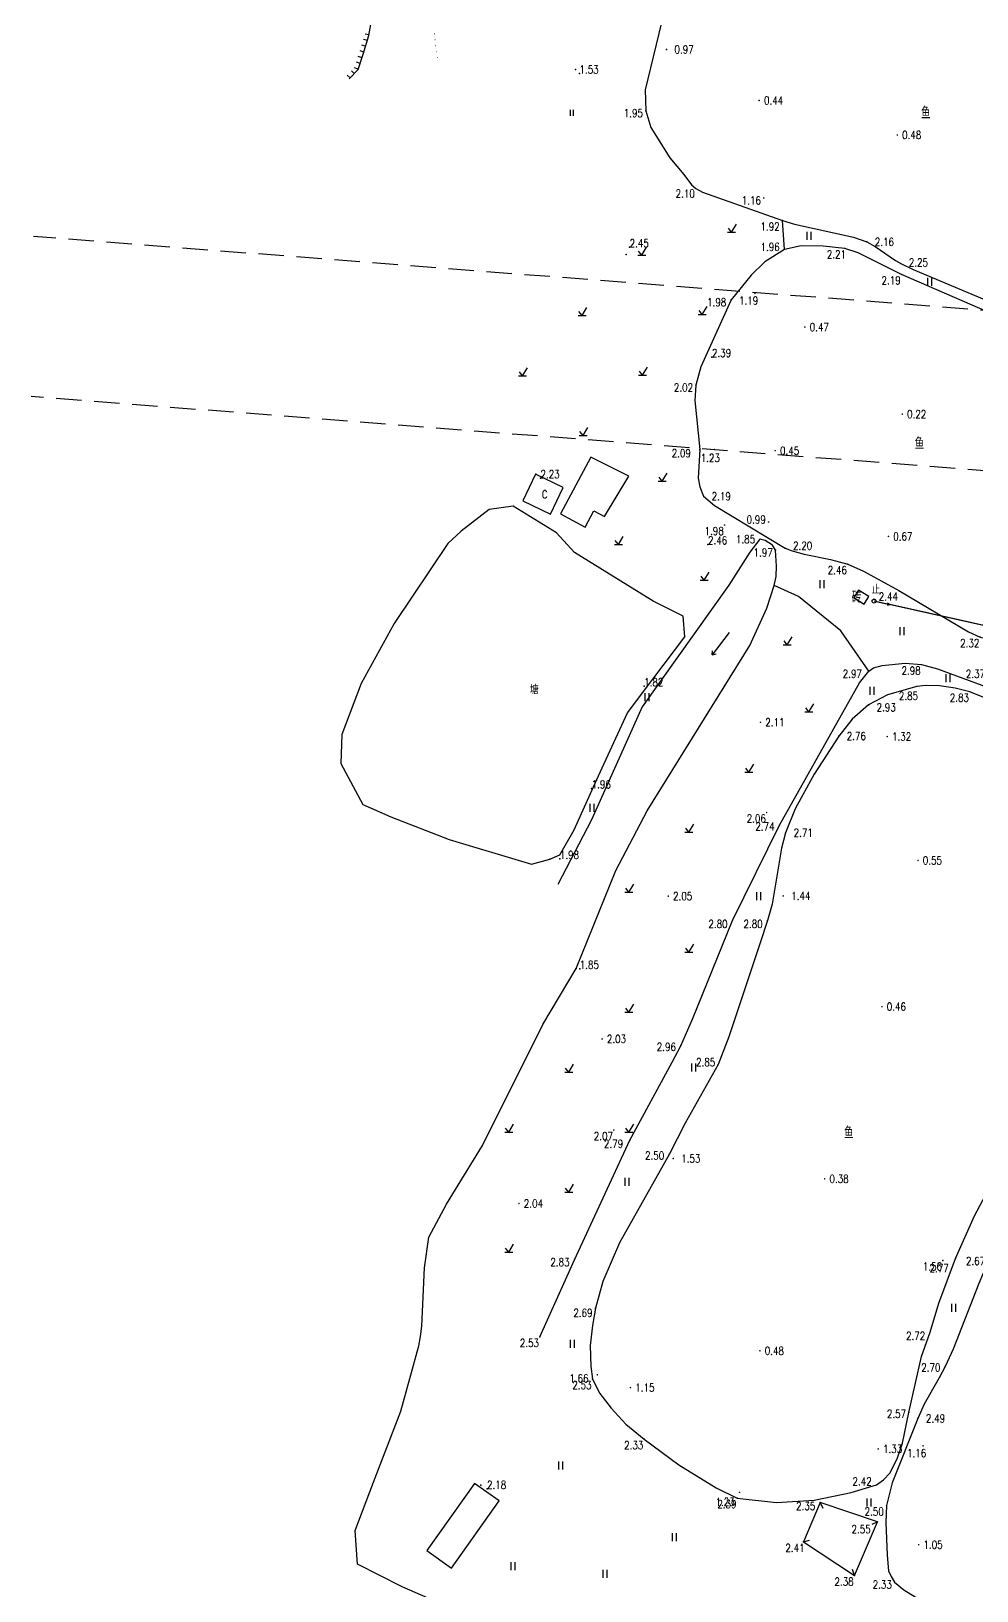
# Model space of a CAD drawing. Extents: x 500036 to 1001740, y 2543128 to 5086681.
# Drawn here: x 500601.3 to 500719.4, y 2543945.5 to 2544140.4 of the extents above; entities that cross this region are included whole.
import ezdxf
from ezdxf.enums import TextEntityAlignment as Align

# ---------------------------------------------------------------- set-up
doc = ezdxf.new("R2010")
doc.units = 0
doc.header["$LTSCALE"] = 0.5
doc.linetypes.add('CENTER', pattern=[50.8, 31.75, -6.35, 6.35, -6.35])
doc.linetypes.add('HIDDEN', pattern=[9.525, 6.35, -3.175])
doc.layers.get('0').update_dxf_attribs({"linetype": 'CONTINUOUS', "lineweight": 5})
for name, color, linetype in [('GCD', 8, 'CONTINUOUS'), ('L-河涌边线', 160, 'CONTINUOUS'), ('地形图', 8, 'CONTINUOUS')]:
    doc.layers.add(name, color=color, linetype=linetype)
doc.styles.add('HZ', font='romans.shx', dxfattribs={"width": 0.8, "bigfont": 'hztxt.shx'})
doc.linetypes.add('10421', pattern='A,2,[150,AAA.SHX,S=1,R=0,X=0,Y=1],1e-11', length=2)
doc.linetypes.add('1161', pattern='A,0,[149,AAA.SHX,S=0.15,R=0,X=0,Y=0],-1.6', length=1.6)

# ---------------------------------------------------------------- blocks, each defined once
blk = doc.blocks.new('GC200')
at = {"linetype": 'Continuous', "const_width": 0.2, "flags": 128}
blk.add_lwpolyline([(-0.1, 0, 1), (0.1, 0, 1)], format="xyb", close=True, dxfattribs=at)
blk = doc.blocks.new('gc121')
for p, q in [((-0.5, -1), (-0.5, 1)), ((0.5, -1), (0.5, 1))]:
    blk.add_line(p, q)
blk = doc.blocks.new('gc086')
for p, q in [((0, 0), (7, 0)), ((7, 0), (6.18, 0.57)), ((7, 0), (6.18, -0.57))]:
    blk.add_line(p, q)
blk = doc.blocks.new('gc123')
for p, q in [((-1, 0), (1, 0)), ((0, 0), (-0.8, 1)), ((0, 0), (1.2, 2))]:
    blk.add_line(p, q)
blk = doc.blocks.new('gc170')
at = {"linetype": 'Continuous'}
blk.add_circle((0, 0), 0.5, dxfattribs=at)
blk = doc.blocks.new('gc013b')
at = {"linetype": 'Continuous'}
blk.add_line((0.5, 0), (4, 0), dxfattribs=at)
at = {"linetype": 'Continuous', "flags": 128}
blk.add_lwpolyline([(3.39, 0.35), (4, 0), (3.39, -0.35)], dxfattribs=at)
blk = doc.blocks.new('VH')
at = {"const_width": 0.000125}
blk.add_lwpolyline([(-0.00006, 0, 1), (0.00006, 0, 1)], format="xyb", close=True, dxfattribs=at)
blk = doc.blocks.new('VE')
for p, q in [((-0.0004, 0.0015), (-0.0004, 0)), ((0, 0), (0, 0)), ((0.0004, 0), (0.0004, 0.0015))]:
    blk.add_line(p, q)

msp = doc.modelspace()

# ---------------------------------------------------------------- linework, layer by layer
at = {"layer": 'L-河涌边线', "linetype": 'HIDDEN'}
for points in [[(500808.522, 2544098.63), (500601.554, 2544114.715)], [(500806.968, 2544078.69), (500601.267, 2544094.717)]]:
    msp.add_lwpolyline(points, dxfattribs=at)
at = {"layer": '地形图', "linetype": 'Continuous'}
for p, q in [((500643.278, 2544139.207), (500642.799, 2544139.351)), ((500643.482, 2544139.929), (500642.989, 2544140.017)), ((500642.617, 2544137.057), (500642.143, 2544137.215)), ((500642.847, 2544137.771), (500642.368, 2544137.914)), ((500643.063, 2544138.489), (500642.584, 2544138.633)), ((500641.643, 2544135.078), (500641.277, 2544135.418)), ((500642.142, 2544135.634), (500641.667, 2544135.793)), ((500642.379, 2544136.346), (500641.905, 2544136.504)), ((500641.132, 2544134.529), (500640.766, 2544134.869)), ((500734.536, 2544062.931), (500708.559, 2544068.72)), ((500699.859, 2543956.518), (500700.186, 2543955.788)), ((500707.035, 2543954.074), (500706.304, 2543953.749)), ((500697.765, 2543951.575), (500698.53, 2543951.807)), ((500704.151, 2543947.372), (500703.921, 2543948.138))]:
    msp.add_line(p, q, dxfattribs=at)
msp.add_lwpolyline([(500641.023, 2544134.411), (500642.13, 2544135.601), (500642.771, 2544137.516), (500643.463, 2544139.825), (500644.121, 2544143.504), (500644.897, 2544148.428), (500646.105, 2544153.426), (500647.442, 2544159.11), (500648.471, 2544163.791), (500649.316, 2544166.15), (500650.491, 2544168.635), (500652.279, 2544172.4), (500653.229, 2544176.142), (500654.591, 2544181.623), (500655.761, 2544186.748), (500657.232, 2544190.666), (500658.203, 2544192.53), (500659.094, 2544193.644), (500660.039, 2544195.292), (500660.692, 2544197.423), (500660.797, 2544198.59), (500661.081, 2544200)], dxfattribs=at)
at = {"layer": '地形图', "linetype": '10421', "flags": 128}
msp.add_lwpolyline([(500720.836, 2544158.96), (500717.862, 2544162.864), (500717.042, 2544163.215), (500714.176, 2544164.11), (500710.339, 2544164.843), (500706.408, 2544165.262), (500701.003, 2544164.956), (500698.33, 2544164.54), (500696.699, 2544163.771), (500696.096, 2544163.298), (500695.897, 2544162.841), (500695.477, 2544154.763), (500695.559, 2544153.814), (500695.817, 2544153.072), (500698.638, 2544148.351), (500698.674, 2544148.023), (500698.418, 2544147.679), (500698.257, 2544147.696), (500697.936, 2544148.122), (500696.396, 2544151.498), (500695.858, 2544151.899), (500695.214, 2544152.123), (500694.583, 2544152.206), (500693.367, 2544152.323), (500692.009, 2544152.391), (500689.977, 2544152.24), (500689.129, 2544152.008), (500688.002, 2544151.052), (500684.62, 2544147.602), (500683.545, 2544146.525), (500681.033, 2544143.476), (500680.038, 2544141.453), (500678.001, 2544133.044), (500678.069, 2544130.434), (500678.713, 2544128.331), (500681.074, 2544124.536), (500682.821, 2544122.476), (500683.802, 2544121.185), (500684.348, 2544120.7), (500685.168, 2544120.255), (500695.156, 2544116.711), (500696.677, 2544116.242), (500704.022, 2544114.651), (500705.697, 2544114.042), (500706.728, 2544113.456), (500709.295, 2544111.705), (500709.947, 2544111.33), (500711.483, 2544110.613), (500724.353, 2544105.173), (500725.971, 2544104.488), (500736.719, 2544099.454), (500737.774, 2544099.088), (500739.407, 2544098.857), (500742.124, 2544099.205), (500745.059, 2544100.595), (500747.072, 2544101.918), (500747.827, 2544103.246), (500748.32, 2544105.062), (500751.168, 2544117.684), (500751.212, 2544118.636), (500751.16, 2544119.431), (500750.719, 2544120.452), (500749.581, 2544121.494), (500743.001, 2544125.477), (500734.99, 2544131.247), (500730.732, 2544133.843), (500726.373, 2544136.879), (500722.793, 2544139.803), (500720.953, 2544142.583), (500720.61, 2544144.132), (500720.985, 2544145.729), (500722.758, 2544147.623), (500723.439, 2544148.755), (500723.319, 2544152.74), (500722.464, 2544155.845)], close=True, dxfattribs=at)
at = {"layer": '地形图'}
for points in [[(500688.798, 2544115.275), (500688.398, 2544115.775)], [(500688.798, 2544115.275), (500689.398, 2544116.275)], [(500688.298, 2544115.275), (500688.798, 2544115.275), (500689.298, 2544115.275)], [(500677.073, 2544112.404), (500677.573, 2544112.404), (500678.073, 2544112.404)], [(500677.573, 2544112.404), (500677.173, 2544112.904)], [(500677.573, 2544112.404), (500678.173, 2544113.404)], [(500670.125, 2544104.853), (500670.725, 2544105.853)], [(500685.125, 2544104.956), (500685.725, 2544105.956)], [(500669.625, 2544104.853), (500670.125, 2544104.853), (500670.625, 2544104.853)], [(500670.125, 2544104.853), (500669.725, 2544105.353)], [(500684.625, 2544104.956), (500685.125, 2544104.956), (500685.625, 2544104.956)], [(500685.125, 2544104.956), (500684.725, 2544105.456)], [(500662.676, 2544097.302), (500663.276, 2544098.302)], [(500677.676, 2544097.405), (500678.276, 2544098.405)], [(500662.176, 2544097.302), (500662.676, 2544097.302), (500663.176, 2544097.302)], [(500662.676, 2544097.302), (500662.276, 2544097.802)], [(500677.176, 2544097.405), (500677.676, 2544097.405), (500678.176, 2544097.405)], [(500677.676, 2544097.405), (500677.276, 2544097.905)], [(500670.228, 2544089.853), (500669.828, 2544090.353)], [(500670.228, 2544089.853), (500670.828, 2544090.853)], [(500669.728, 2544089.853), (500670.228, 2544089.853), (500670.728, 2544089.853)], [(500680.138, 2544084.137), (500679.738, 2544084.637)], [(500680.138, 2544084.137), (500680.738, 2544085.137)], [(500679.638, 2544084.137), (500680.138, 2544084.137), (500680.638, 2544084.137)], [(500663.79, 2544036.279), (500666.091, 2544036.891), (500667.337, 2544037.43), (500669.111, 2544040.576), (500671.916, 2544046.791), (500675.804, 2544055.182), (500678.939, 2544059.386), (500682.955, 2544064.678), (500682.752, 2544067.253), (500679.013, 2544069.125), (500669.185, 2544075.237), (500666.914, 2544077.694), (500661.489, 2544081.028), (500658.516, 2544080.611), (500655.015, 2544077.89), (500653.318, 2544076.357), (500646.637, 2544066.368), (500642.509, 2544058.859), (500640.087, 2544052.464), (500639.967, 2544048.839), (500642.698, 2544043.722), (500643.656, 2544043.307), (500646.214, 2544042.199), (500653.486, 2544039.343), (500663.79, 2544036.279)], [(500674.662, 2544076.209), (500674.263, 2544076.709)], [(500674.662, 2544076.209), (500675.263, 2544077.209)], [(500674.162, 2544076.209), (500674.662, 2544076.209), (500675.162, 2544076.209)], [(500685.375, 2544071.769), (500685.975, 2544072.769)], [(500684.875, 2544071.769), (500685.375, 2544071.769), (500685.875, 2544071.769)], [(500685.375, 2544071.769), (500684.975, 2544072.269)], [(500678.004, 2544056.633), (500678.004, 2544057.633)], [(500678.504, 2544056.633), (500678.504, 2544057.145), (500678.504, 2544057.633)], [(500671.105, 2544042.829), (500671.105, 2544043.829)], [(500671.605, 2544042.829), (500671.605, 2544043.829)], [(500653.784, 2543948.308), (500659.75, 2543956.699), (500656.68, 2543958.882), (500650.714, 2543950.491), (500653.784, 2543948.308)]]:
    msp.add_lwpolyline(points, dxfattribs=at)
at = {"layer": '地形图', "linetype": '1161', "flags": 128}
msp.add_lwpolyline([(500695.417, 2544113.111), (500695.156, 2544116.711)], dxfattribs=at)
at = {"layer": '地形图', "linetype": '10421', "flags": 128}
for points, elevation in [([(500727.543, 2544064.146), (500731.502, 2544064.824), (500735.409, 2544065.987), (500736.814, 2544066.88), (500737.906, 2544067.786), (500739.248, 2544069.705), (500740.347, 2544071.665), (500741.543, 2544074.2), (500743.598, 2544079.555), (500744.129, 2544081.132), (500744.366, 2544082.777), (500744.292, 2544086.363), (500743.882, 2544089.142), (500743.644, 2544090.683), (500742.583, 2544093.487), (500742.117, 2544094.487), (500740.49, 2544096.043), (500739.218, 2544096.881), (500738.121, 2544097.46), (500724.224, 2544103.817), (500710.033, 2544109.984), (500704.618, 2544112.682), (500702.952, 2544113.236), (500700.236, 2544113.502), (500697.51, 2544113.533), (500695.417, 2544113.111), (500692.966, 2544111.536), (500691.227, 2544109.872), (500688.731, 2544106.799), (500684.956, 2544098.419), (500684.335, 2544096.144), (500684.22, 2544094.237), (500684.814, 2544088.086), (500684.629, 2544084.518), (500684.82, 2544083.434), (500685.303, 2544082.251), (500686.663, 2544081.107), (500695.481, 2544075.771), (500696.357, 2544075.441), (500697.88, 2544075), (500701.174, 2544074.336), (500703.311, 2544073.774), (500705.296, 2544072.9), (500709.689, 2544070.459), (500718.403, 2544065.318), (500719.864, 2544064.642), (500721.532, 2544064.261), (500724.501, 2544064.014)], 2.105), ([(500671.4, 2543971.926), (500672.314, 2543970.12), (500673.767, 2543968.303), (500675.577, 2543966.314), (500677.866, 2543964.423), (500682.214, 2543961.232), (500686.849, 2543958.356), (500689.513, 2543957.049), (500694.409, 2543956.527), (500699.103, 2543956.787), (500703.744, 2543957.753), (500706.908, 2543958.702), (500707.799, 2543959.329), (500708.573, 2543960.163), (500709.51, 2543961.987), (500710.154, 2543963.928), (500710.955, 2543967.739), (500712.539, 2543974.762), (500713.597, 2543977.779), (500714.684, 2543981.44), (500716.783, 2543987.001), (500719.167, 2543992.323), (500725.806, 2544004.877), (500727.442, 2544008.944), (500728, 2544010.885), (500728.893, 2544014.824), (500729.069, 2544015.893), (500729.003, 2544017.822), (500728.646, 2544019.678), (500726.846, 2544024.799), (500726.576, 2544026.59), (500726.494, 2544028.107), (500726.524, 2544032.559), (500726.696, 2544034.314), (500727.32, 2544037.046), (500730.339, 2544047.435), (500730.394, 2544048.577), (500730.335, 2544049.568), (500729.864, 2544050.53), (500729.021, 2544051.161), (500722.958, 2544055.683), (500720.3, 2544057.109), (500718.568, 2544057.835), (500716.737, 2544058.28), (500714.763, 2544058.578), (500713.039, 2544058.594), (500711.953, 2544058.502), (500708.271, 2544057.455), (500705.917, 2544056.175), (500703.851, 2544054.381), (500702.184, 2544052.291), (500699.097, 2544047.524), (500696.758, 2544043.187), (500695.55, 2544040.207), (500695.048, 2544038.287), (500693.859, 2544031.277), (500693.286, 2544029.254), (500692.38, 2544026.441), (500688.452, 2544014.69), (500687.106, 2544011.231), (500682.981, 2544003.934), (500680.98, 2544000.014), (500674.787, 2543988.973), (500672.693, 2543984.147), (500671.775, 2543980.803), (500671.399, 2543978.617), (500671.128, 2543976.124), (500671.221, 2543973.497)], 2.531), ([(500748.502, 2543988.11), (500749.014, 2543990.424), (500749.68, 2543998.307), (500749.339, 2544000.04), (500747.848, 2544001.277), (500740.423, 2544004.46), (500738.712, 2544005.071), (500736.49, 2544005.094), (500731.958, 2544004.301), (500730.019, 2544003.543), (500729.256, 2544002.693), (500727.871, 2543999.453), (500727.382, 2543998.7), (500725.97, 2543997.318), (500725.505, 2543996.688), (500722.608, 2543990.152), (500721.087, 2543987.134), (500719.712, 2543983.858), (500716.507, 2543975.676), (500715.496, 2543973.524), (500714.749, 2543972.107), (500712.846, 2543968.809), (500712.079, 2543967.02), (500708.881, 2543958.951), (500708.17, 2543956.131), (500708.09, 2543954.017), (500708.241, 2543949.921), (500708.403, 2543947.965), (500708.725, 2543947.259), (500709.177, 2543946.551), (500710.317, 2543945.599), (500712.839, 2543944.051), (500713.711, 2543943.365), (500715.8, 2543941.401), (500718.223, 2543939.423), (500718.99, 2543939.047), (500720.79, 2543939), (500723.645, 2543939.279), (500726.791, 2543939.922), (500728.555, 2543940.823), (500731.507, 2543942.796), (500732.36, 2543943.695), (500733.472, 2543945.554), (500734.98, 2543949.131), (500736.244, 2543952.27), (500737.663, 2543956.161), (500740.714, 2543968.701), (500741.349, 2543970.748), (500743.072, 2543975.166), (500747.508, 2543985.366)], 3.291)]:
    msp.add_lwpolyline(points, close=True, dxfattribs=dict(at, elevation=elevation))
at = {"layer": '地形图'}
for points in [[(500670.505, 2544078.398), (500671.598, 2544080.447), (500672.935, 2544079.734), (500675.961, 2544084.766), (500671.217, 2544087.158), (500667.421, 2544080.043)], [(500666.159, 2544080.034), (500667.759, 2544083.349), (500664.311, 2544085.01), (500662.711, 2544081.696)], [(500663.79, 2544036.279), (500666.091, 2544036.891), (500667.337, 2544037.43), (500669.111, 2544040.576), (500671.916, 2544046.791), (500675.804, 2544055.182), (500678.939, 2544059.386), (500682.955, 2544064.678), (500682.752, 2544067.252), (500679.013, 2544069.125), (500669.185, 2544075.237), (500666.914, 2544077.694), (500661.489, 2544081.028), (500658.516, 2544080.61), (500655.015, 2544077.89), (500653.318, 2544076.357), (500646.637, 2544066.368), (500642.509, 2544058.858), (500640.087, 2544052.464), (500639.967, 2544048.839), (500642.697, 2544043.722), (500646.214, 2544042.199), (500653.486, 2544039.343)]]:
    msp.add_lwpolyline(points, close=True, dxfattribs=at)
at = {"layer": '地形图', "linetype": '10421', "flags": 128}
for points in [[(500667.086, 2543909.064), (500669.718, 2543908.133), (500678.216, 2543905.973), (500683.885, 2543905.593), (500688.493, 2543907.393), (500689.807, 2543909.982), (500691.096, 2543913.434), (500691.697, 2543914.967), (500692.792, 2543920.428), (500692.335, 2543923.914), (500691.847, 2543925.281), (500690.961, 2543926.715), (500690.525, 2543927.299), (500689.988, 2543927.786), (500688.204, 2543928.714), (500683.174, 2543930.903), (500678.329, 2543932.933), (500671.858, 2543935.704), (500662.899, 2543939.306), (500647.609, 2543945.986), (500642.061, 2543948.821), (500641.749, 2543953.016), (500644.026, 2543959.069), (500647.46, 2543967.928), (500649.713, 2543976.072), (500649.899, 2543977.246), (500650.097, 2543978.537), (500650.409, 2543985.852), (500650.946, 2543989.677), (500653.153, 2543993.784), (500657.666, 2544001.102), (500665.202, 2544016.23), (500669.368, 2544023.23), (500674.35, 2544035.499), (500678.241, 2544042.96), (500691.062, 2544063.615), (500693.2, 2544068.271), (500694.114, 2544071.089), (500694.349, 2544072.23), (500694.412, 2544073.535), (500694.303, 2544075.525), (500693.903, 2544076.124), (500692.975, 2544076.726), (500692.341, 2544076.885), (500691.069, 2544075.25), (500688.457, 2544071.141), (500677.636, 2544055.96), (500671.27, 2544041.829), (500667.086, 2544033.744)], [(500664.833, 2543977.197), (500669.149, 2543986.839), (500676.094, 2544001.788), (500681.387, 2544011.552), (500682.442, 2544013.596), (500683.927, 2544016.909), (500688.902, 2544029.255), (500694.771, 2544041.148), (500704.765, 2544058.926), (500705.932, 2544060.378), (500706.536, 2544060.797), (500707.598, 2544061.093), (500710.485, 2544061.409), (500712.533, 2544061.211), (500714.53, 2544060.678), (500720.069, 2544058.649), (500733.081, 2544051.82)]]:
    msp.add_lwpolyline(points, dxfattribs=at)
at = {"layer": '地形图', "linetype": '1161', "elevation": 2.522, "flags": 128}
msp.add_lwpolyline([(500705.932, 2544060.378), (500702.44, 2544065.431), (500697.158, 2544069.715), (500694.114, 2544071.089)], dxfattribs=at)
at = {"layer": '地形图', "linetype": 'Continuous'}
msp.add_lwpolyline([(500705.36, 2544068.781), (500705.961, 2544069.712), (500704.661, 2544070.525), (500704.06, 2544069.594)], close=True, dxfattribs=at)
at = {"layer": '地形图', "linetype": 'Continuous', "flags": 128}
msp.add_lwpolyline([(500897.921, 2544041.237), (500835.05, 2544015.264), (500794.103, 2544035.431), (500777.153, 2544043.762), (500736.488, 2544062.496), (500706.607, 2544069.155)], dxfattribs=at)
at = {"layer": '地形图', "linetype": 'Continuous', "elevation": 2.551, "flags": 128}
msp.add_lwpolyline([(500707.035, 2543954.074), (500699.859, 2543956.518), (500697.765, 2543951.575), (500704.151, 2543947.372)], close=True, dxfattribs=at)
at = {"layer": '地形图', "linetype": 'Continuous'}
msp.add_point((500669.285, 2544135.586, 1.53), dxfattribs=at)
at = {"layer": '地形图'}
msp.add_point((500669.785, 2544135.086, 1.53), dxfattribs=at)
at = {"layer": '地形图', "ltscale": 10}
for p in [(500675.64, 2544112.463), (500664.314, 2544085.009), (500678.939, 2544059.385), (500671.915, 2544046.791), (500666.091, 2544036.891), (500669.369, 2544023.231), (500657.448, 2543958.696)]:
    msp.add_point(p, dxfattribs=at)
at = {"layer": '地形图', "linetype": 'CENTER'}
for p in [(500676.051, 2544113.367, 2.45), (500686.339, 2544099.656, 2.39), (500664.914, 2544084.513, 2.23), (500685.843, 2544076.246, 2.46), (500677.867, 2544058.507, 1.82), (500671.31, 2544045.752, 1.96), (500667.337, 2544036.93, 1.98), (500669.812, 2544023.212, 1.85), (500658.235, 2543958.223, 2.18)]:
    msp.add_point(p, dxfattribs=at)

# ---------------------------------------------------------------- block references
at = {"layer": '地形图', "linetype": 'Continuous', "xscale": 500, "yscale": 500, "zscale": 500}
for name, p in [('VH', (500651.678, 2544140.042)), ('VH', (500651.739, 2544139.294)), ('VH', (500651.813, 2544138.548)), ('VH', (500651.937, 2544137.809)), ('VH', (500652.062, 2544137.069)), ('VE', (500668.824, 2544129.798))]:
    msp.add_blockref(name, p, dxfattribs=at)
at = {"layer": '地形图', "linetype": 'Continuous'}
ref = msp.add_blockref('GC200', (500680.663, 2544138.089, 0.966), dxfattribs=dict(at, xscale=0.5, yscale=0.5, zscale=0.5))
ref.add_attrib('height', '0.97', dxfattribs={"layer": 'GCD', "linetype": 'Continuous', "height": 1, "style": 'HZ', "width": 0.8}).set_placement((500681.663, 2544138.089, 0.97), align=Align.MIDDLE_LEFT)
ref = msp.add_blockref('GC200', (500692.241, 2544131.719, 0.44), dxfattribs=dict(at, xscale=0.5, yscale=0.5, zscale=0.5))
ref.add_attrib('height', '0.44', dxfattribs={"layer": 'GCD', "linetype": 'Continuous', "height": 1, "style": 'HZ', "width": 0.8}).set_placement((500692.841, 2544131.719, 0.44), align=Align.MIDDLE_LEFT)
ref = msp.add_blockref('GC200', (500678.069, 2544130.434, 1.952), dxfattribs=dict(at, xscale=0.5, yscale=0.5, zscale=0.5))
ref.add_attrib('height', '1.95', dxfattribs={"layer": 'GCD', "linetype": 'Continuous', "height": 1, "style": 'HZ', "width": 0.8}).set_placement((500675.319, 2544130.134, 1.95), align=Align.MIDDLE_LEFT)
ref = msp.add_blockref('GC200', (500709.514, 2544127.403, 0.48), dxfattribs=dict(at, xscale=0.5, yscale=0.5, zscale=0.5))
ref.add_attrib('height', '0.48', dxfattribs={"layer": 'GCD', "linetype": 'Continuous', "height": 1, "style": 'HZ', "width": 0.8}).set_placement((500710.114, 2544127.403, 0.48), align=Align.MIDDLE_LEFT)
ref = msp.add_blockref('GC200', (500683.802, 2544121.185, 2.1), dxfattribs=dict(at, xscale=0.5, yscale=0.5, zscale=0.5))
ref.add_attrib('height', '2.10', dxfattribs={"layer": 'GCD', "linetype": 'Continuous', "height": 1, "style": 'HZ', "width": 0.8}).set_placement((500681.801, 2544120.08, 2.1), align=Align.MIDDLE_LEFT)
ref = msp.add_blockref('GC200', (500692.818, 2544119.524, 1.162), dxfattribs=dict(at, xscale=0.5, yscale=0.5, zscale=0.5))
ref.add_attrib('height', '1.16', dxfattribs={"layer": 'GCD', "linetype": 'Continuous', "height": 1, "style": 'HZ', "width": 0.8}).set_placement((500690.068, 2544119.224, 1.16), align=Align.MIDDLE_LEFT)
ref = msp.add_blockref('GC200', (500695.156, 2544116.711, 1.924), dxfattribs=dict(at, xscale=0.5, yscale=0.5, zscale=0.5))
ref.add_attrib('height', '1.92', dxfattribs={"layer": 'GCD', "linetype": 'Continuous', "height": 1, "style": 'HZ', "width": 0.8}).set_placement((500692.406, 2544115.961, 1.92), align=Align.MIDDLE_LEFT)
ref = msp.add_blockref('GC200', (500695.417, 2544113.111, 1.958), dxfattribs=dict(at, xscale=0.5, yscale=0.5, zscale=0.5))
ref.add_attrib('height', '1.96', dxfattribs={"layer": 'GCD', "linetype": 'Continuous', "height": 1, "style": 'HZ', "width": 0.8}).set_placement((500692.417, 2544113.411, 1.96), align=Align.MIDDLE_LEFT)
at = {"layer": '地形图', "linetype": 'Continuous', "xscale": 0.5, "yscale": 0.5}
for name, p in [('gc121', (500698.504, 2544114.791)), ('gc121', (500713.558, 2544109.061)), ('gc121', (500700.131, 2544071.258)), ('gc170', (500706.607, 2544069.155)), ('gc121', (500710.128, 2544065.414)), ('gc123', (500695.748, 2544063.707)), ('gc121', (500715.882, 2544059.519)), ('gc121', (500706.353, 2544057.921)), ('gc123', (500698.46, 2544055.296)), ('gc123', (500690.96, 2544047.796)), ('gc123', (500683.46, 2544040.296)), ('gc123', (500675.96, 2544032.796)), ('gc121', (500692.214, 2544032.284)), ('gc123', (500683.46, 2544025.296)), ('gc123', (500675.96, 2544017.796)), ('gc123', (500668.46, 2544010.296)), ('gc121', (500684.06, 2544010.857)), ('gc123', (500660.96, 2544002.796)), ('gc123', (500675.96, 2544002.796)), ('gc121', (500675.732, 2543996.588)), ('gc123', (500668.46, 2543995.296)), ('gc123', (500660.96, 2543987.796)), ('gc121', (500716.562, 2543980.853)), ('gc121', (500668.931, 2543976.339)), ('gc121', (500667.457, 2543961.147)), ('gc121', (500705.977, 2543956.491)), ('gc121', (500681.646, 2543952.172)), ('gc121', (500661.496, 2543948.566)), ('gc121', (500672.986, 2543947.588))]:
    msp.add_blockref(name, p, dxfattribs=at)
at = {"layer": '地形图', "linetype": 'Continuous'}
ref = msp.add_blockref('GC200', (500705.697, 2544114.042, 2.161), dxfattribs=dict(at, xscale=0.5, yscale=0.5, zscale=0.5))
ref.add_attrib('height', '2.16', dxfattribs={"layer": 'GCD', "linetype": 'Continuous', "height": 1, "style": 'HZ', "width": 0.8}).set_placement((500706.697, 2544114.042, 2.16), align=Align.MIDDLE_LEFT)
ref = msp.add_blockref('GC200', (500702.952, 2544113.236, 2.214), dxfattribs=dict(at, xscale=0.5, yscale=0.5, zscale=0.5))
ref.add_attrib('height', '2.21', dxfattribs={"layer": 'GCD', "linetype": 'Continuous', "height": 1, "style": 'HZ', "width": 0.8}).set_placement((500700.702, 2544112.486, 2.21), align=Align.MIDDLE_LEFT)
ref = msp.add_blockref('GC200', (500709.947, 2544111.33, 2.245), dxfattribs=dict(at, xscale=0.5, yscale=0.5, zscale=0.5))
ref.add_attrib('height', '2.25', dxfattribs={"layer": 'GCD', "linetype": 'Continuous', "height": 1, "style": 'HZ', "width": 0.8}).set_placement((500710.947, 2544111.48, 2.25), align=Align.MIDDLE_LEFT)
ref = msp.add_blockref('GC200', (500710.033, 2544109.984, 2.194), dxfattribs=dict(at, xscale=0.5, yscale=0.5, zscale=0.5))
ref.add_attrib('height', '2.19', dxfattribs={"layer": 'GCD', "linetype": 'Continuous', "height": 1, "style": 'HZ', "width": 0.8}).set_placement((500707.533, 2544109.234, 2.19), align=Align.MIDDLE_LEFT)
ref = msp.add_blockref('GC200', (500691.723, 2544107.607, 1.19), dxfattribs=dict(at, xscale=0.5, yscale=0.5, zscale=0.5))
ref.add_attrib('height', '1.19', dxfattribs={"layer": 'GCD', "linetype": 'Continuous', "height": 1, "style": 'HZ', "width": 0.8}).set_placement((500689.723, 2544106.707, 1.19), align=Align.MIDDLE_LEFT)
ref = msp.add_blockref('GC200', (500688.731, 2544106.799, 1.984), dxfattribs=dict(at, xscale=0.5, yscale=0.5, zscale=0.5))
ref.add_attrib('height', '1.98', dxfattribs={"layer": 'GCD', "linetype": 'Continuous', "height": 1, "style": 'HZ', "width": 0.8}).set_placement((500685.731, 2544106.499, 1.98), align=Align.MIDDLE_LEFT)
ref = msp.add_blockref('GC200', (500697.954, 2544103.398, 0.47), dxfattribs=dict(at, xscale=0.5, yscale=0.5, zscale=0.5))
ref.add_attrib('height', '0.47', dxfattribs={"layer": 'GCD', "linetype": 'Continuous', "height": 1, "style": 'HZ', "width": 0.8}).set_placement((500698.554, 2544103.398, 0.47), align=Align.MIDDLE_LEFT)
ref = msp.add_blockref('GC200', (500684.335, 2544096.144, 2.015), dxfattribs=dict(at, xscale=0.5, yscale=0.5, zscale=0.5))
ref.add_attrib('height', '2.02', dxfattribs={"layer": 'GCD', "linetype": 'Continuous', "height": 1, "style": 'HZ', "width": 0.8}).set_placement((500681.585, 2544095.844, 2.02), align=Align.MIDDLE_LEFT)
ref = msp.add_blockref('GC200', (500710.129, 2544092.517, 0.22), dxfattribs=dict(at, xscale=0.5, yscale=0.5, zscale=0.5))
ref.add_attrib('height', '0.22', dxfattribs={"layer": 'GCD', "linetype": 'Continuous', "height": 1, "style": 'HZ', "width": 0.8}).set_placement((500710.729, 2544092.517, 0.22), align=Align.MIDDLE_LEFT)
ref = msp.add_blockref('GC200', (500694.242, 2544087.949, 0.45), dxfattribs=dict(at, xscale=0.5, yscale=0.5, zscale=0.5))
ref.add_attrib('height', '0.45', dxfattribs={"layer": 'GCD', "linetype": 'Continuous', "height": 1, "style": 'HZ', "width": 0.8}).set_placement((500694.842, 2544087.949, 0.45), align=Align.MIDDLE_LEFT)
ref = msp.add_blockref('GC200', (500684.814, 2544088.086, 2.091), dxfattribs=dict(at, xscale=0.5, yscale=0.5, zscale=0.5))
ref.add_attrib('height', '2.09', dxfattribs={"layer": 'GCD', "linetype": 'Continuous', "height": 1, "style": 'HZ', "width": 0.8}).set_placement((500681.314, 2544087.636, 2.09), align=Align.MIDDLE_LEFT)
ref = msp.add_blockref('GC200', (500686.688, 2544088.092, 1.228), dxfattribs=dict(at, xscale=0.5, yscale=0.5, zscale=0.5))
ref.add_attrib('height', '1.23', dxfattribs={"layer": 'GCD', "linetype": 'Continuous', "height": 1, "style": 'HZ', "width": 0.8}).set_placement((500684.938, 2544087.042, 1.23), align=Align.MIDDLE_LEFT)
ref = msp.add_blockref('GC200', (500685.303, 2544082.251, 2.189), dxfattribs=dict(at, xscale=0.5, yscale=0.5, zscale=0.5))
ref.add_attrib('height', '2.19', dxfattribs={"layer": 'GCD', "linetype": 'Continuous', "height": 1, "style": 'HZ', "width": 0.8}).set_placement((500686.303, 2544082.251, 2.19), align=Align.MIDDLE_LEFT)
ref = msp.add_blockref('GC200', (500687.922, 2544078.662, 1.982), dxfattribs=dict(at, xscale=0.5, yscale=0.5, zscale=0.5))
ref.add_attrib('height', '1.98', dxfattribs={"layer": 'GCD', "linetype": 'Continuous', "height": 1, "style": 'HZ', "width": 0.8}).set_placement((500685.422, 2544077.912, 1.98), align=Align.MIDDLE_LEFT)
ref = msp.add_blockref('GC200', (500693.422, 2544079.038, 0.987), dxfattribs=dict(at, xscale=0.5, yscale=0.5, zscale=0.5))
ref.add_attrib('height', '0.99', dxfattribs={"layer": 'GCD', "linetype": 'Continuous', "height": 1, "style": 'HZ', "width": 0.8}).set_placement((500690.672, 2544079.338, 0.99), align=Align.MIDDLE_LEFT)
ref = msp.add_blockref('GC200', (500692.341, 2544076.885, 1.848), dxfattribs=dict(at, xscale=0.5, yscale=0.5, zscale=0.5))
ref.add_attrib('height', '1.85', dxfattribs={"layer": 'GCD', "linetype": 'Continuous', "height": 1, "style": 'HZ', "width": 0.8}).set_placement((500689.341, 2544076.885, 1.85), align=Align.MIDDLE_LEFT)
ref = msp.add_blockref('GC200', (500695.481, 2544075.771, 2.205), dxfattribs=dict(at, xscale=0.5, yscale=0.5, zscale=0.5))
ref.add_attrib('height', '2.20', dxfattribs={"layer": 'GCD', "linetype": 'Continuous', "height": 1, "style": 'HZ', "width": 0.8}).set_placement((500696.481, 2544076.071, 2.2), align=Align.MIDDLE_LEFT)
ref = msp.add_blockref('GC200', (500708.401, 2544077.241, 0.67), dxfattribs=dict(at, xscale=0.5, yscale=0.5, zscale=0.5))
ref.add_attrib('height', '0.67', dxfattribs={"layer": 'GCD', "linetype": 'Continuous', "height": 1, "style": 'HZ', "width": 0.8}).set_placement((500709.001, 2544077.241, 0.67), align=Align.MIDDLE_LEFT)
ref = msp.add_blockref('GC200', (500694.303, 2544075.525, 1.974), dxfattribs=dict(at, xscale=0.5, yscale=0.5, zscale=0.5))
ref.add_attrib('height', '1.97', dxfattribs={"layer": 'GCD', "linetype": 'Continuous', "height": 1, "style": 'HZ', "width": 0.8}).set_placement((500691.553, 2544075.225, 1.97), align=Align.MIDDLE_LEFT)
ref = msp.add_blockref('GC200', (500703.311, 2544073.774, 2.458), dxfattribs=dict(at, xscale=0.5, yscale=0.5, zscale=0.5))
ref.add_attrib('height', '2.46', dxfattribs={"layer": 'GCD', "linetype": 'Continuous', "height": 1, "style": 'HZ', "width": 0.8}).set_placement((500700.811, 2544073.024, 2.46), align=Align.MIDDLE_LEFT)
at = {"layer": '地形图', "linetype": 'Continuous', "xscale": 0.5000000000394207, "yscale": 0.5, "rotation": 347.4371124038437}
msp.add_blockref('gc013b', (500706.607, 2544069.155), dxfattribs=at)
at = {"layer": '地形图', "linetype": 'Continuous'}
ref = msp.add_blockref('GC200', (500709.689, 2544070.459, 2.44), dxfattribs=dict(at, xscale=0.5, yscale=0.5, zscale=0.5))
ref.add_attrib('height', '2.44', dxfattribs={"layer": 'GCD', "linetype": 'Continuous', "height": 1, "style": 'HZ', "width": 0.8}).set_placement((500707.189, 2544069.709, 2.44), align=Align.MIDDLE_LEFT)
at = {"layer": '地形图', "linetype": 'Continuous', "xscale": 0.499999999855028, "yscale": 0.5, "zscale": 0.5, "rotation": 233.2262949096449}
msp.add_blockref('gc086', (500688.474, 2544065.223), dxfattribs=at)
at = {"layer": '地形图', "linetype": 'Continuous'}
ref = msp.add_blockref('GC200', (500719.864, 2544064.642, 2.319), dxfattribs=dict(at, xscale=0.5, yscale=0.5, zscale=0.5))
ref.add_attrib('height', '2.32', dxfattribs={"layer": 'GCD', "linetype": 'Continuous', "height": 1, "style": 'HZ', "width": 0.8}).set_placement((500717.364, 2544063.892, 2.32), align=Align.MIDDLE_LEFT)
ref = msp.add_blockref('GC200', (500712.533, 2544061.211, 2.975), dxfattribs=dict(at, xscale=0.5, yscale=0.5, zscale=0.5))
ref.add_attrib('height', '2.98', dxfattribs={"layer": 'GCD', "linetype": 'Continuous', "height": 1, "style": 'HZ', "width": 0.8}).set_placement((500710.033, 2544060.461, 2.98), align=Align.MIDDLE_LEFT)
ref = msp.add_blockref('GC200', (500705.932, 2544060.378, 2.969), dxfattribs=dict(at, xscale=0.5, yscale=0.5, zscale=0.5))
ref.add_attrib('height', '2.97', dxfattribs={"layer": 'GCD', "linetype": 'Continuous', "height": 1, "style": 'HZ', "width": 0.8}).set_placement((500702.682, 2544060.078, 2.97), align=Align.MIDDLE_LEFT)
ref = msp.add_blockref('GC200', (500720.825, 2544060.217, 2.371), dxfattribs=dict(at, xscale=0.5, yscale=0.5, zscale=0.5))
ref.add_attrib('height', '2.37', dxfattribs={"layer": 'GCD', "linetype": 'Continuous', "height": 1, "style": 'HZ', "width": 0.8}).set_placement((500718.075, 2544060.067, 2.37), align=Align.MIDDLE_LEFT)
ref = msp.add_blockref('GC200', (500711.953, 2544058.502, 2.847), dxfattribs=dict(at, xscale=0.5, yscale=0.5, zscale=0.5))
ref.add_attrib('height', '2.85', dxfattribs={"layer": 'GCD', "linetype": 'Continuous', "height": 1, "style": 'HZ', "width": 0.8}).set_placement((500709.703, 2544057.302, 2.85), align=Align.MIDDLE_LEFT)
ref = msp.add_blockref('GC200', (500718.568, 2544057.835, 2.825), dxfattribs=dict(at, xscale=0.5, yscale=0.5, zscale=0.5))
ref.add_attrib('height', '2.83', dxfattribs={"layer": 'GCD', "linetype": 'Continuous', "height": 1, "style": 'HZ', "width": 0.8}).set_placement((500716.068, 2544057.085, 2.83), align=Align.MIDDLE_LEFT)
ref = msp.add_blockref('GC200', (500705.917, 2544056.175, 2.928), dxfattribs=dict(at, xscale=0.5, yscale=0.5, zscale=0.5))
ref.add_attrib('height', '2.93', dxfattribs={"layer": 'GCD', "linetype": 'Continuous', "height": 1, "style": 'HZ', "width": 0.8}).set_placement((500706.917, 2544055.875, 2.93), align=Align.MIDDLE_LEFT)
ref = msp.add_blockref('GC200', (500692.407, 2544054.006, 2.11), dxfattribs=dict(at, xscale=0.5, yscale=0.5, zscale=0.5))
ref.add_attrib('height', '2.11', dxfattribs={"layer": 'GCD', "linetype": 'Continuous', "height": 1, "style": 'HZ', "width": 0.8}).set_placement((500693.007, 2544054.006, 2.11), align=Align.MIDDLE_LEFT)
ref = msp.add_blockref('GC200', (500702.184, 2544052.291, 2.762), dxfattribs=dict(at, xscale=0.5, yscale=0.5, zscale=0.5))
ref.add_attrib('height', '2.76', dxfattribs={"layer": 'GCD', "linetype": 'Continuous', "height": 1, "style": 'HZ', "width": 0.8}).set_placement((500703.184, 2544052.291, 2.76), align=Align.MIDDLE_LEFT)
ref = msp.add_blockref('GC200', (500708.246, 2544052.219, 1.32), dxfattribs=dict(at, xscale=0.5, yscale=0.5, zscale=0.5))
ref.add_attrib('height', '1.32', dxfattribs={"layer": 'GCD', "linetype": 'Continuous', "height": 1, "style": 'HZ', "width": 0.8}).set_placement((500708.846, 2544052.219, 1.32), align=Align.MIDDLE_LEFT)
ref = msp.add_blockref('GC200', (500693.183, 2544042.735, 2.056), dxfattribs=dict(at, xscale=0.5, yscale=0.5, zscale=0.5))
ref.add_attrib('height', '2.06', dxfattribs={"layer": 'GCD', "linetype": 'Continuous', "height": 1, "style": 'HZ', "width": 0.8}).set_placement((500690.683, 2544041.985, 2.06), align=Align.MIDDLE_LEFT)
ref = msp.add_blockref('GC200', (500694.771, 2544041.148, 2.743), dxfattribs=dict(at, xscale=0.5, yscale=0.5, zscale=0.5))
ref.add_attrib('height', '2.74', dxfattribs={"layer": 'GCD', "linetype": 'Continuous', "height": 1, "style": 'HZ', "width": 0.8}).set_placement((500691.771, 2544040.998, 2.74), align=Align.MIDDLE_LEFT)
ref = msp.add_blockref('GC200', (500695.55, 2544040.207, 2.707), dxfattribs=dict(at, xscale=0.5, yscale=0.5, zscale=0.5))
ref.add_attrib('height', '2.71', dxfattribs={"layer": 'GCD', "linetype": 'Continuous', "height": 1, "style": 'HZ', "width": 0.8}).set_placement((500696.55, 2544040.207, 2.71), align=Align.MIDDLE_LEFT)
ref = msp.add_blockref('GC200', (500712.095, 2544036.743, 0.55), dxfattribs=dict(at, xscale=0.5, yscale=0.5, zscale=0.5))
ref.add_attrib('height', '0.55', dxfattribs={"layer": 'GCD', "linetype": 'Continuous', "height": 1, "style": 'HZ', "width": 0.8}).set_placement((500712.695, 2544036.743, 0.55), align=Align.MIDDLE_LEFT)
ref = msp.add_blockref('GC200', (500680.883, 2544032.285, 2.05), dxfattribs=dict(at, xscale=0.5, yscale=0.5, zscale=0.5))
ref.add_attrib('height', '2.05', dxfattribs={"layer": 'GCD', "linetype": 'Continuous', "height": 1, "style": 'HZ', "width": 0.8}).set_placement((500681.483, 2544032.285, 2.05), align=Align.MIDDLE_LEFT)
ref = msp.add_blockref('GC200', (500695.25, 2544032.309, 1.443), dxfattribs=dict(at, xscale=0.5, yscale=0.5, zscale=0.5))
ref.add_attrib('height', '1.44', dxfattribs={"layer": 'GCD', "linetype": 'Continuous', "height": 1, "style": 'HZ', "width": 0.8}).set_placement((500696.25, 2544032.309, 1.44), align=Align.MIDDLE_LEFT)
ref = msp.add_blockref('GC200', (500688.902, 2544029.255, 2.8), dxfattribs=dict(at, xscale=0.5, yscale=0.5, zscale=0.5))
ref.add_attrib('height', '2.80', dxfattribs={"layer": 'GCD', "linetype": 'Continuous', "height": 1, "style": 'HZ', "width": 0.8}).set_placement((500685.902, 2544028.805, 2.8), align=Align.MIDDLE_LEFT)
ref = msp.add_blockref('GC200', (500693.286, 2544029.254, 2.804), dxfattribs=dict(at, xscale=0.5, yscale=0.5, zscale=0.5))
ref.add_attrib('height', '2.80', dxfattribs={"layer": 'GCD', "linetype": 'Continuous', "height": 1, "style": 'HZ', "width": 0.8}).set_placement((500690.286, 2544028.804, 2.8), align=Align.MIDDLE_LEFT)
ref = msp.add_blockref('GC200', (500707.59, 2544018.474, 0.46), dxfattribs=dict(at, xscale=0.5, yscale=0.5, zscale=0.5))
ref.add_attrib('height', '0.46', dxfattribs={"layer": 'GCD', "linetype": 'Continuous', "height": 1, "style": 'HZ', "width": 0.8}).set_placement((500708.19, 2544018.474, 0.46), align=Align.MIDDLE_LEFT)
ref = msp.add_blockref('GC200', (500672.612, 2544014.436, 2.03), dxfattribs=dict(at, xscale=0.5, yscale=0.5, zscale=0.5))
ref.add_attrib('height', '2.03', dxfattribs={"layer": 'GCD', "linetype": 'Continuous', "height": 1, "style": 'HZ', "width": 0.8}).set_placement((500673.212, 2544014.436, 2.03), align=Align.MIDDLE_LEFT)
ref = msp.add_blockref('GC200', (500682.442, 2544013.596, 2.958), dxfattribs=dict(at, xscale=0.5, yscale=0.5, zscale=0.5))
ref.add_attrib('height', '2.96', dxfattribs={"layer": 'GCD', "linetype": 'Continuous', "height": 1, "style": 'HZ', "width": 0.8}).set_placement((500679.442, 2544013.446, 2.96), align=Align.MIDDLE_LEFT)
ref = msp.add_blockref('GC200', (500687.106, 2544011.231, 2.846), dxfattribs=dict(at, xscale=0.5, yscale=0.5, zscale=0.5))
ref.add_attrib('height', '2.85', dxfattribs={"layer": 'GCD', "linetype": 'Continuous', "height": 1, "style": 'HZ', "width": 0.8}).set_placement((500684.356, 2544011.531, 2.85), align=Align.MIDDLE_LEFT)
ref = msp.add_blockref('GC200', (500674.076, 2544003.054, 2.072), dxfattribs=dict(at, xscale=0.5, yscale=0.5, zscale=0.5))
ref.add_attrib('height', '2.07', dxfattribs={"layer": 'GCD', "linetype": 'Continuous', "height": 1, "style": 'HZ', "width": 0.8}).set_placement((500671.576, 2544002.304, 2.07), align=Align.MIDDLE_LEFT)
ref = msp.add_blockref('GC200', (500676.094, 2544001.788, 2.786), dxfattribs=dict(at, xscale=0.5, yscale=0.5, zscale=0.5))
ref.add_attrib('height', '2.79', dxfattribs={"layer": 'GCD', "linetype": 'Continuous', "height": 1, "style": 'HZ', "width": 0.8}).set_placement((500672.844, 2544001.338, 2.79), align=Align.MIDDLE_LEFT)
ref = msp.add_blockref('GC200', (500680.98, 2544000.014, 2.495), dxfattribs=dict(at, xscale=0.5, yscale=0.5, zscale=0.5))
ref.add_attrib('height', '2.50', dxfattribs={"layer": 'GCD', "linetype": 'Continuous', "height": 1, "style": 'HZ', "width": 0.8}).set_placement((500677.98, 2543999.864, 2.5), align=Align.MIDDLE_LEFT)
ref = msp.add_blockref('GC200', (500681.501, 2543999.489, 1.532), dxfattribs=dict(at, xscale=0.5, yscale=0.5, zscale=0.5))
ref.add_attrib('height', '1.53', dxfattribs={"layer": 'GCD', "linetype": 'Continuous', "height": 1, "style": 'HZ', "width": 0.8}).set_placement((500682.501, 2543999.489, 1.53), align=Align.MIDDLE_LEFT)
ref = msp.add_blockref('GC200', (500700.431, 2543996.957, 0.38), dxfattribs=dict(at, xscale=0.5, yscale=0.5, zscale=0.5))
ref.add_attrib('height', '0.38', dxfattribs={"layer": 'GCD', "linetype": 'Continuous', "height": 1, "style": 'HZ', "width": 0.8}).set_placement((500701.031, 2543996.957, 0.38), align=Align.MIDDLE_LEFT)
ref = msp.add_blockref('GC200', (500662.229, 2543993.877, 2.04), dxfattribs=dict(at, xscale=0.5, yscale=0.5, zscale=0.5))
ref.add_attrib('height', '2.04', dxfattribs={"layer": 'GCD', "linetype": 'Continuous', "height": 1, "style": 'HZ', "width": 0.8}).set_placement((500662.829, 2543993.877, 2.04), align=Align.MIDDLE_LEFT)
ref = msp.add_blockref('GC200', (500669.149, 2543986.839, 2.834), dxfattribs=dict(at, xscale=0.5, yscale=0.5, zscale=0.5))
ref.add_attrib('height', '2.83', dxfattribs={"layer": 'GCD', "linetype": 'Continuous', "height": 1, "style": 'HZ', "width": 0.8}).set_placement((500666.149, 2543986.539, 2.83), align=Align.MIDDLE_LEFT)
ref = msp.add_blockref('GC200', (500715.198, 2543986.755, 1.558), dxfattribs=dict(at, xscale=0.5, yscale=0.5, zscale=0.5))
ref.add_attrib('height', '1.56', dxfattribs={"layer": 'GCD', "linetype": 'Continuous', "height": 1, "style": 'HZ', "width": 0.8}).set_placement((500712.698, 2543986.005, 1.56), align=Align.MIDDLE_LEFT)
ref = msp.add_blockref('GC200', (500716.783, 2543987.001, 2.771), dxfattribs=dict(at, xscale=0.5, yscale=0.5, zscale=0.5))
ref.add_attrib('height', '2.77', dxfattribs={"layer": 'GCD', "linetype": 'Continuous', "height": 1, "style": 'HZ', "width": 0.8}).set_placement((500713.533, 2543985.801, 2.77), align=Align.MIDDLE_LEFT)
ref = msp.add_blockref('GC200', (500721.087, 2543987.134, 2.673), dxfattribs=dict(at, xscale=0.5, yscale=0.5, zscale=0.5))
ref.add_attrib('height', '2.67', dxfattribs={"layer": 'GCD', "linetype": 'Continuous', "height": 1, "style": 'HZ', "width": 0.8}).set_placement((500718.087, 2543986.684, 2.67), align=Align.MIDDLE_LEFT)
ref = msp.add_blockref('GC200', (500671.775, 2543980.803, 2.692), dxfattribs=dict(at, xscale=0.5, yscale=0.5, zscale=0.5))
ref.add_attrib('height', '2.69', dxfattribs={"layer": 'GCD', "linetype": 'Continuous', "height": 1, "style": 'HZ', "width": 0.8}).set_placement((500669.025, 2543980.203, 2.69), align=Align.MIDDLE_LEFT)
ref = msp.add_blockref('GC200', (500664.833, 2543977.197, 2.527), dxfattribs=dict(at, xscale=0.5, yscale=0.5, zscale=0.5))
ref.add_attrib('height', '2.53', dxfattribs={"layer": 'GCD', "linetype": 'Continuous', "height": 1, "style": 'HZ', "width": 0.8}).set_placement((500662.333, 2543976.447, 2.53), align=Align.MIDDLE_LEFT)
ref = msp.add_blockref('GC200', (500713.597, 2543977.779, 2.722), dxfattribs=dict(at, xscale=0.5, yscale=0.5, zscale=0.5))
ref.add_attrib('height', '2.72', dxfattribs={"layer": 'GCD', "linetype": 'Continuous', "height": 1, "style": 'HZ', "width": 0.8}).set_placement((500710.597, 2543977.329, 2.72), align=Align.MIDDLE_LEFT)
ref = msp.add_blockref('GC200', (500692.341, 2543975.468, 0.48), dxfattribs=dict(at, xscale=0.5, yscale=0.5, zscale=0.5))
ref.add_attrib('height', '0.48', dxfattribs={"layer": 'GCD', "linetype": 'Continuous', "height": 1, "style": 'HZ', "width": 0.8}).set_placement((500692.941, 2543975.468, 0.48), align=Align.MIDDLE_LEFT)
ref = msp.add_blockref('GC200', (500715.496, 2543973.524, 2.7), dxfattribs=dict(at, xscale=0.5, yscale=0.5, zscale=0.5))
ref.add_attrib('height', '2.70', dxfattribs={"layer": 'GCD', "linetype": 'Continuous', "height": 1, "style": 'HZ', "width": 0.8}).set_placement((500712.496, 2543973.374, 2.7), align=Align.MIDDLE_LEFT)
ref = msp.add_blockref('GC200', (500672.021, 2543972.472, 1.663), dxfattribs=dict(at, xscale=0.5, yscale=0.5, zscale=0.5))
ref.add_attrib('height', '1.66', dxfattribs={"layer": 'GCD', "linetype": 'Continuous', "height": 1, "style": 'HZ', "width": 0.8}).set_placement((500668.521, 2543972.022, 1.66), align=Align.MIDDLE_LEFT)
ref = msp.add_blockref('GC200', (500671.4, 2543971.926, 2.531), dxfattribs=dict(at, xscale=0.5, yscale=0.5, zscale=0.5))
ref.add_attrib('height', '2.53', dxfattribs={"layer": 'GCD', "linetype": 'Continuous', "height": 1, "style": 'HZ', "width": 0.8}).set_placement((500668.9, 2543971.176, 2.53), align=Align.MIDDLE_LEFT)
ref = msp.add_blockref('GC200', (500676.162, 2543970.868, 1.15), dxfattribs=dict(at, xscale=0.5, yscale=0.5, zscale=0.5))
ref.add_attrib('height', '1.15', dxfattribs={"layer": 'GCD', "linetype": 'Continuous', "height": 1, "style": 'HZ', "width": 0.8}).set_placement((500676.762, 2543970.868, 1.15), align=Align.MIDDLE_LEFT)
ref = msp.add_blockref('GC200', (500710.955, 2543967.739, 2.571), dxfattribs=dict(at, xscale=0.5, yscale=0.5, zscale=0.5))
ref.add_attrib('height', '2.57', dxfattribs={"layer": 'GCD', "linetype": 'Continuous', "height": 1, "style": 'HZ', "width": 0.8}).set_placement((500708.205, 2543967.589, 2.57), align=Align.MIDDLE_LEFT)
ref = msp.add_blockref('GC200', (500712.079, 2543967.02, 2.486), dxfattribs=dict(at, xscale=0.5, yscale=0.5, zscale=0.5))
ref.add_attrib('height', '2.49', dxfattribs={"layer": 'GCD', "linetype": 'Continuous', "height": 1, "style": 'HZ', "width": 0.8}).set_placement((500713.079, 2543967.02, 2.49), align=Align.MIDDLE_LEFT)
ref = msp.add_blockref('GC200', (500677.866, 2543964.423, 2.328), dxfattribs=dict(at, xscale=0.5, yscale=0.5, zscale=0.5))
ref.add_attrib('height', '2.33', dxfattribs={"layer": 'GCD', "linetype": 'Continuous', "height": 1, "style": 'HZ', "width": 0.8}).set_placement((500675.366, 2543963.673, 2.33), align=Align.MIDDLE_LEFT)
ref = msp.add_blockref('GC200', (500707.119, 2543963.206, 1.33), dxfattribs=dict(at, xscale=0.5, yscale=0.5, zscale=0.5))
ref.add_attrib('height', '1.33', dxfattribs={"layer": 'GCD', "linetype": 'Continuous', "height": 1, "style": 'HZ', "width": 0.8}).set_placement((500707.719, 2543963.206, 1.33), align=Align.MIDDLE_LEFT)
ref = msp.add_blockref('GC200', (500712.724, 2543963.581, 1.163), dxfattribs=dict(at, xscale=0.5, yscale=0.5, zscale=0.5))
ref.add_attrib('height', '1.16', dxfattribs={"layer": 'GCD', "linetype": 'Continuous', "height": 1, "style": 'HZ', "width": 0.8}).set_placement((500710.724, 2543962.681, 1.16), align=Align.MIDDLE_LEFT)
ref = msp.add_blockref('GC200', (500706.908, 2543958.702, 2.425), dxfattribs=dict(at, xscale=0.5, yscale=0.5, zscale=0.5))
ref.add_attrib('height', '2.42', dxfattribs={"layer": 'GCD', "linetype": 'Continuous', "height": 1, "style": 'HZ', "width": 0.8}).set_placement((500703.908, 2543959.152, 2.42), align=Align.MIDDLE_LEFT)
ref = msp.add_blockref('GC200', (500689.786, 2543957.782, 1.235), dxfattribs=dict(at, xscale=0.5, yscale=0.5, zscale=0.5))
ref.add_attrib('height', '1.23', dxfattribs={"layer": 'GCD', "linetype": 'Continuous', "height": 1, "style": 'HZ', "width": 0.8}).set_placement((500686.786, 2543956.582, 1.23), align=Align.MIDDLE_LEFT)
ref = msp.add_blockref('GC200', (500689.513, 2543957.049, 2.392), dxfattribs=dict(at, xscale=0.5, yscale=0.5, zscale=0.5))
ref.add_attrib('height', '2.39', dxfattribs={"layer": 'GCD', "linetype": 'Continuous', "height": 1, "style": 'HZ', "width": 0.8}).set_placement((500687.013, 2543956.299, 2.39), align=Align.MIDDLE_LEFT)
ref = msp.add_blockref('GC200', (500699.859, 2543956.518, 2.351), dxfattribs=dict(at, xscale=0.5, yscale=0.5, zscale=0.5))
ref.add_attrib('height', '2.35', dxfattribs={"layer": 'GCD', "linetype": 'Continuous', "height": 1, "style": 'HZ', "width": 0.8}).set_placement((500696.859, 2543956.068, 2.35), align=Align.MIDDLE_LEFT)
ref = msp.add_blockref('GC200', (500708.17, 2543956.131, 2.501), dxfattribs=dict(at, xscale=0.5, yscale=0.5, zscale=0.5))
ref.add_attrib('height', '2.50', dxfattribs={"layer": 'GCD', "linetype": 'Continuous', "height": 1, "style": 'HZ', "width": 0.8}).set_placement((500705.42, 2543955.381, 2.5), align=Align.MIDDLE_LEFT)
ref = msp.add_blockref('GC200', (500707.035, 2543954.074, 2.551), dxfattribs=dict(at, xscale=0.5, yscale=0.5, zscale=0.5))
ref.add_attrib('height', '2.55', dxfattribs={"layer": 'GCD', "linetype": 'Continuous', "height": 1, "style": 'HZ', "width": 0.8}).set_placement((500703.785, 2543953.174, 2.55), align=Align.MIDDLE_LEFT)
ref = msp.add_blockref('GC200', (500697.765, 2543951.575, 2.414), dxfattribs=dict(at, xscale=0.5, yscale=0.5, zscale=0.5))
ref.add_attrib('height', '2.41', dxfattribs={"layer": 'GCD', "linetype": 'Continuous', "height": 1, "style": 'HZ', "width": 0.8}).set_placement((500695.515, 2543950.825, 2.41), align=Align.MIDDLE_LEFT)
ref = msp.add_blockref('GC200', (500712.175, 2543951.237, 1.05), dxfattribs=dict(at, xscale=0.5, yscale=0.5, zscale=0.5))
ref.add_attrib('height', '1.05', dxfattribs={"layer": 'GCD', "linetype": 'Continuous', "height": 1, "style": 'HZ', "width": 0.8}).set_placement((500712.775, 2543951.237, 1.05), align=Align.MIDDLE_LEFT)
ref = msp.add_blockref('GC200', (500704.151, 2543947.372, 2.378), dxfattribs=dict(at, xscale=0.5, yscale=0.5, zscale=0.5))
ref.add_attrib('height', '2.38', dxfattribs={"layer": 'GCD', "linetype": 'Continuous', "height": 1, "style": 'HZ', "width": 0.8}).set_placement((500701.651, 2543946.622, 2.38), align=Align.MIDDLE_LEFT)
ref = msp.add_blockref('GC200', (500709.177, 2543946.551, 2.327), dxfattribs=dict(at, xscale=0.5, yscale=0.5, zscale=0.5))
ref.add_attrib('height', '2.33', dxfattribs={"layer": 'GCD', "linetype": 'Continuous', "height": 1, "style": 'HZ', "width": 0.8}).set_placement((500706.427, 2543946.251, 2.33), align=Align.MIDDLE_LEFT)

# ---------------------------------------------------------------- texts
at = {"layer": '地形图', "linetype": 'Continuous', "style": 'HZ', "width": 0.8}
msp.add_text('1.53', height=1, dxfattribs=at).set_placement((500669.785, 2544135.086))
for p in [(500713.061, 2544130.252), (500712.27, 2544088.944), (500703.44, 2544002.809)]:
    msp.add_text('鱼', height=1.5, dxfattribs=at).set_placement(p, align=Align.MIDDLE)
at = {"layer": '地形图', "ltscale": 10, "style": 'HZ', "width": 0.8}
for s, p in [('2.45', (500676.051, 2544113.367)), ('2.39', (500686.339, 2544099.656)), ('2.23', (500664.914, 2544084.513)), ('C', (500665.088, 2544082)), ('2.46', (500685.843, 2544076.246)), ('止', (500706.303, 2544070.05)), ('1.82', (500677.867, 2544058.507)), ('塘', (500663.605, 2544057.555)), ('1.96', (500671.31, 2544045.752)), ('1.98', (500667.337, 2544036.93)), ('1.85', (500669.812, 2544023.212)), ('2.18', (500658.235, 2543958.223))]:
    msp.add_text(s, height=1, dxfattribs=at).set_placement(p)
at = {"layer": '地形图', "linetype": 'Continuous', "style": 'HZ', "width": 0.8}
msp.add_text('砖', height=1.5, dxfattribs=at).set_placement((500705.011, 2544069.653), align=Align.MIDDLE_RIGHT)

doc.saveas('drawing.dxf')
